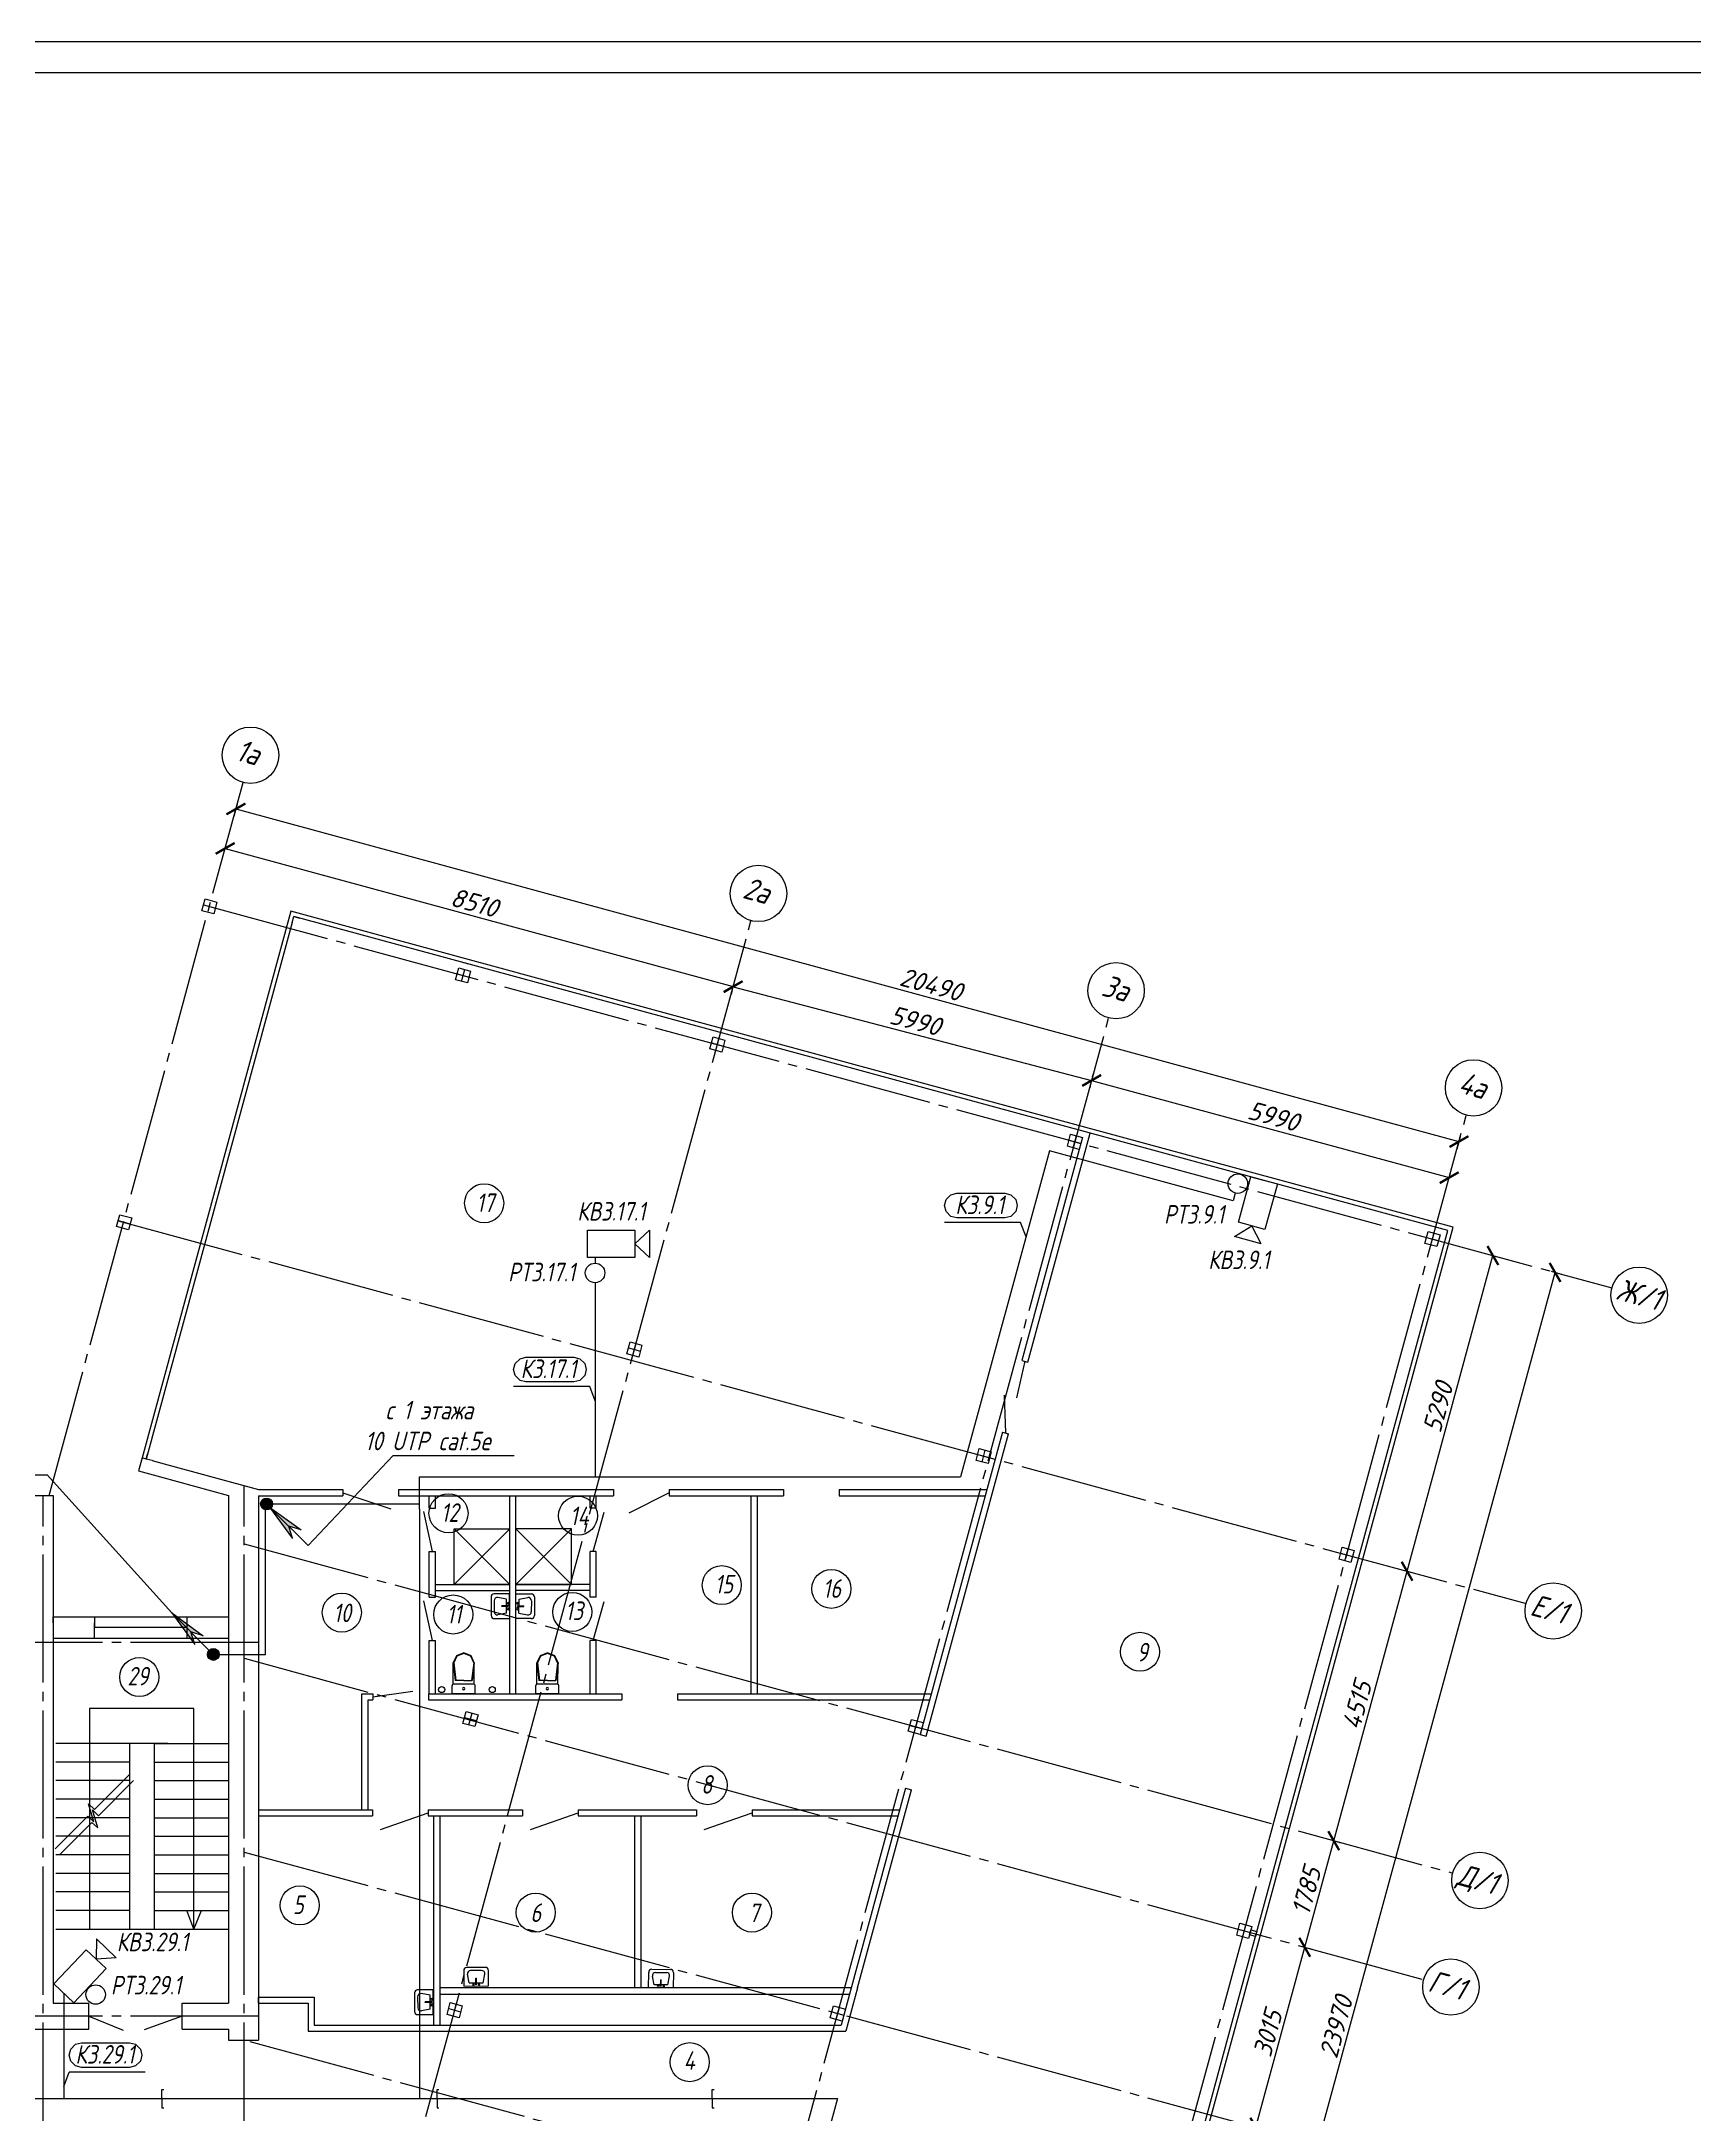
# Model space of a CAD drawing. Extents: x 7 to 847, y 44 to 638.
# Drawn here: x 407.8 to 675, y 302.7 to 637.9 of the extents above; entities that cross this region are included whole.
import ezdxf

# ---------------------------------------------------------------- set-up
doc = ezdxf.new("R2010")
doc.units = 0
for name, pattern in [('K5LT32773', [0]), ('K5LT32775', [0]), ('K5LT32783', [0]), ('K5LT32790', [0]), ('K5LT32795', [0]), ('K5LT32796', [0]), ('K5LT32798', [0]), ('K5LT32799', [0]), ('K5LT32800', [0]), ('K5LT32808', [0]), ('K5LT32813', [0]), ('K5LT32814', [0]), ('K5LT_AXLED', [25.228283, 20.728283, -1.5, 1.5, -1.5])]:
    doc.linetypes.add(name, pattern=pattern)
doc.layers.get('0').update_dxf_attribs({"linetype": 'CONTINUOUS'})
doc.layers.get('DEFPOINTS').update_dxf_attribs({"linetype": 'CONTINUOUS'})
for name, color, linetype in [('!FRAME_FOR_DRAWING', 7, 'CONTINUOUS'), ('_FIRE_ALARM_LINE', 1, 'CONTINUOUS'), ('_SYSTEMS_FIRE_OTHER', 7, 'CONTINUOUS'), ('FIRE_ALARM', 1, 'CONTINUOUS'), ('PLINE_09', 7, 'CONTINUOUS'), ('SOZP', 1, 'CONTINUOUS'), ('ПЛАН', 7, 'CONTINUOUS'), ('СОТ', 5, 'CONTINUOUS')]:
    doc.layers.add(name, color=color, linetype=linetype)
doc.styles.add('HIK', font='isocpeui.ttf', dxfattribs={"width": 0.8})
doc.styles.add('MYTEXT', font='isocpeur.ttf', dxfattribs={"width": 0.8, "oblique": 15})
doc.dimstyles.new('ISO-25', dxfattribs={"dimtxt": 2.5, "dimasz": 2.5, "dimexe": 1.25, "dimexo": 0.625, "dimtad": 1, "dimtxsty": 'STANDARD', "dimblk": 'ARCHTICK', "dimcen": 2.5, "dimazin": 3, "dimtfac": 1, "dimtmove": 0, "dimatfit": 3})

# ---------------------------------------------------------------- blocks, each defined once
blk = doc.blocks.new('A$C32553833')
at = {"layer": 'СОТ'}
for p, q in [((10.02, 4.43), (7.62, 2.21)), ((10.02, 4.43), (10.02, 0)), ((10.02, 0), (7.62, 2.21))]:
    blk.add_line(p, q, dxfattribs=at)
blk.add_lwpolyline([(0, 4.43), (7.62, 4.43), (7.62, 0), (0, 0)], close=True, dxfattribs=at)
blk = doc.blocks.new('_ARCHTICK')
at = {"color": 0, "linetype": 'BYBLOCK', "const_width": 0.15}
blk.add_lwpolyline([(-0.5, -0.5), (0.5, 0.5)], dxfattribs=at)
blk = doc.blocks.new('*D374')
at = {"layer": 'DEFPOINTS', "color": 0}
for p in [(612.03, 329.76), (612.03, 329.76), (604.12, 300.66)]:
    blk.add_point(p, dxfattribs=at)
at = {"layer": 'ПЛАН', "color": 0}
for p, q in [((604.12, 300.66), (612.03, 329.76)), ((612.64, 329.59), (613.24, 329.43)), ((604.72, 300.5), (605.33, 300.34))]:
    blk.add_line(p, q, dxfattribs=at)
at = {"layer": 'ПЛАН', "color": 0, "xscale": 2.5, "yscale": 2.5, "zscale": 2.5}
for p, rotation in [((612.03, 329.76), 74.78394000000415), ((604.12, 300.66), 254.7839400000042)]:
    blk.add_blockref('_ARCHTICK', p, dxfattribs=dict(at, rotation=rotation))
at = {"layer": 'ПЛАН', "color": 0, "insert": (606.05, 315.84), "char_height": 2.5, "attachment_point": 5, "rotation": 74.7839}
blk.add_mtext('{\\fISOCPEUR|b0|i1|c204|p34;\\H1.2x;\\W0.96;3015}', dxfattribs=at)
blk = doc.blocks.new('*D375')
at = {"layer": 'DEFPOINTS', "color": 0}
for p in [(616.72, 346.98), (616.72, 346.98), (612.03, 329.76)]:
    blk.add_point(p, dxfattribs=at)
at = {"layer": 'ПЛАН', "color": 0}
for p, q in [((612.03, 329.76), (616.72, 346.98)), ((617.32, 346.82), (617.93, 346.65)), ((612.64, 329.59), (613.24, 329.43))]:
    blk.add_line(p, q, dxfattribs=at)
at = {"layer": 'ПЛАН', "color": 0, "xscale": 2.5, "yscale": 2.5, "zscale": 2.5}
for p, rotation in [((616.72, 346.98), 74.78394000002545), ((612.03, 329.76), 254.7839400000255)]:
    blk.add_blockref('_ARCHTICK', p, dxfattribs=dict(at, rotation=rotation))
at = {"layer": 'ПЛАН', "color": 0, "insert": (612.29, 338.86), "char_height": 2.5, "attachment_point": 5, "rotation": 74.7839}
blk.add_mtext('{\\fISOCPEUR|b0|i1|c204|p34;\\H1.2x;\\W0.96;1785}', dxfattribs=at)
blk = doc.blocks.new('*D376')
at = {"layer": 'DEFPOINTS', "color": 0}
for p in [(628.57, 390.55), (628.57, 390.55), (616.72, 346.98)]:
    blk.add_point(p, dxfattribs=at)
at = {"layer": 'ПЛАН', "color": 0}
for p, q in [((616.72, 346.98), (628.57, 390.55)), ((629.17, 390.39), (629.78, 390.22)), ((617.32, 346.82), (617.93, 346.65))]:
    blk.add_line(p, q, dxfattribs=at)
at = {"layer": 'ПЛАН', "color": 0, "xscale": 2.5, "yscale": 2.5, "zscale": 2.5}
for p, rotation in [((628.57, 390.55), 74.7839400000024), ((616.72, 346.98), 254.7839400000024)]:
    blk.add_blockref('_ARCHTICK', p, dxfattribs=dict(at, rotation=rotation))
at = {"layer": 'ПЛАН', "color": 0, "insert": (620.48, 368.91), "char_height": 2.5, "attachment_point": 5, "rotation": 74.7839}
blk.add_mtext('{\\fISOCPEUR|b0|i1|c204|p34;\\H1.2x;\\W0.96;4515}', dxfattribs=at)
blk = doc.blocks.new('*D377')
at = {"layer": 'DEFPOINTS', "color": 0}
for p in [(642.45, 441.59), (642.45, 441.59), (628.57, 390.55)]:
    blk.add_point(p, dxfattribs=at)
at = {"layer": 'ПЛАН', "color": 0}
for p, q in [((628.57, 390.55), (642.45, 441.59)), ((643.06, 441.43), (643.66, 441.27)), ((629.17, 390.39), (629.78, 390.22))]:
    blk.add_line(p, q, dxfattribs=at)
at = {"layer": 'ПЛАН', "color": 0, "xscale": 2.5, "yscale": 2.5, "zscale": 2.5}
for p, rotation in [((642.45, 441.59), 74.78394000000644), ((628.57, 390.55), 254.7839400000065)]:
    blk.add_blockref('_ARCHTICK', p, dxfattribs=dict(at, rotation=rotation))
at = {"layer": 'ПЛАН', "color": 0, "insert": (633.58, 417.06), "char_height": 2.5, "attachment_point": 5, "rotation": 74.7839}
blk.add_mtext('{\\fISOCPEUR|b0|i1|c204|p34;\\H1.2x;\\W0.96;5290}', dxfattribs=at)
blk = doc.blocks.new('*D378')
at = {"layer": 'DEFPOINTS', "color": 0}
for p in [(651.26, 439.2), (652.5, 438.86), (588.34, 207.9)]:
    blk.add_point(p, dxfattribs=at)
at = {"layer": 'ПЛАН', "color": 0}
for p, q in [((589.59, 207.57), (652.5, 438.86)), ((651.86, 439.04), (653.71, 438.53)), ((588.95, 207.74), (590.79, 207.24))]:
    blk.add_line(p, q, dxfattribs=at)
at = {"layer": 'ПЛАН', "color": 0, "xscale": 2.5, "yscale": 2.5, "zscale": 2.5}
for p, rotation in [((652.5, 438.86), 74.78394000000642), ((589.59, 207.57), 254.7839400000065)]:
    blk.add_blockref('_ARCHTICK', p, dxfattribs=dict(at, rotation=rotation))
at = {"layer": 'ПЛАН', "color": 0, "insert": (617.1, 316.88), "char_height": 2.5, "attachment_point": 5, "rotation": 74.7839}
blk.add_mtext('{\\fISOCPEUR|b0|i1|c204|p34;\\H1.2x;\\W0.96;23970}', dxfattribs=at)
blk = doc.blocks.new('*D379')
at = {"layer": 'DEFPOINTS', "color": 0}
for p in [(437.51, 507.39), (519.63, 485.05), (519.64, 485.07)]:
    blk.add_point(p, dxfattribs=at)
at = {"layer": 'ПЛАН', "color": 0}
for p, q in [((437.52, 507.41), (519.64, 485.07)), ((437.68, 507.99), (437.85, 508.61)), ((519.8, 485.66), (519.96, 486.28))]:
    blk.add_line(p, q, dxfattribs=at)
at = {"layer": 'ПЛАН', "color": 0, "xscale": 2.5, "yscale": 2.5, "zscale": 2.5}
for p, rotation in [((437.52, 507.41), 164.7839400000084), ((519.64, 485.07), 344.7839400000084)]:
    blk.add_blockref('_ARCHTICK', p, dxfattribs=dict(at, rotation=rotation))
at = {"layer": 'ПЛАН', "color": 0, "insert": (477.83, 498.64), "char_height": 2.5, "attachment_point": 5, "rotation": 344.7839}
blk.add_mtext('{\\fISOCPEUR|b0|i1|c204|p34;\\H1.2x;\\W0.96;8510}', dxfattribs=at)
blk = doc.blocks.new('*D380')
at = {"layer": 'DEFPOINTS', "color": 0}
for p in [(519.63, 485.05), (577.59, 469.9), (577.59, 469.9)]:
    blk.add_point(p, dxfattribs=at)
at = {"layer": 'ПЛАН', "color": 0}
for p, q in [((519.47, 484.45), (519.31, 483.84)), ((519.63, 485.05), (577.59, 469.9)), ((577.43, 469.3), (577.27, 468.7))]:
    blk.add_line(p, q, dxfattribs=at)
at = {"layer": 'ПЛАН', "color": 0, "xscale": 2.5, "yscale": 2.5, "zscale": 2.5}
for p, rotation in [((519.63, 485.05), 165.3522686192102), ((577.59, 469.9), 345.3522686192102)]:
    blk.add_blockref('_ARCHTICK', p, dxfattribs=dict(at, rotation=rotation))
at = {"layer": 'ПЛАН', "color": 0, "insert": (549.1, 479.55), "char_height": 2.5, "attachment_point": 5, "rotation": 345.3523}
blk.add_mtext('{\\fISOCPEUR|b0|i1|c204|p34;\\H1.2x;\\W0.96;5990}', dxfattribs=at)
blk = doc.blocks.new('*D381')
at = {"layer": 'DEFPOINTS', "color": 0}
for p in [(577.59, 469.9), (635.33, 453.99), (635.39, 454.18)]:
    blk.add_point(p, dxfattribs=at)
at = {"layer": 'ПЛАН', "color": 0}
for p, q in [((577.59, 469.9), (635.39, 454.18)), ((577.75, 470.51), (577.92, 471.11)), ((635.5, 454.59), (635.72, 455.39))]:
    blk.add_line(p, q, dxfattribs=at)
at = {"layer": 'ПЛАН', "color": 0, "xscale": 2.5, "yscale": 2.5, "zscale": 2.5}
for p, rotation in [((577.59, 469.9), 164.7839399999152), ((635.39, 454.18), 344.7839399999153)]:
    blk.add_blockref('_ARCHTICK', p, dxfattribs=dict(at, rotation=rotation))
at = {"layer": 'ПЛАН', "color": 0, "insert": (607, 464.11), "char_height": 2.5, "attachment_point": 5, "rotation": 344.7839}
blk.add_mtext('{\\fISOCPEUR|b0|i1|c204|p34;\\H1.2x;\\W0.96;5990}', dxfattribs=at)
blk = doc.blocks.new('*D382')
at = {"layer": 'DEFPOINTS', "color": 0}
for p in [(439.63, 515.16), (636.97, 460.01), (637.35, 461.38)]:
    blk.add_point(p, dxfattribs=at)
at = {"layer": 'ПЛАН', "color": 0}
for p, q in [((439.46, 514.56), (438.93, 512.58)), ((439.26, 513.79), (636.97, 460.01)), ((637.18, 460.78), (636.64, 458.81))]:
    blk.add_line(p, q, dxfattribs=at)
at = {"layer": 'ПЛАН', "color": 0, "xscale": 2.5, "yscale": 2.5, "zscale": 2.5}
for p, rotation in [((439.26, 513.79), 164.7839400000057), ((636.97, 460.01), 344.7839400000058)]:
    blk.add_blockref('_ARCHTICK', p, dxfattribs=dict(at, rotation=rotation))
at = {"layer": 'ПЛАН', "color": 0, "insert": (551.65, 485.42), "char_height": 2.5, "attachment_point": 5, "rotation": 344.7839, "style": 'HIK'}
blk.add_mtext('{\\H1.2x;\\W0.96;20490}', dxfattribs=at)
blk = doc.blocks.new('*U386')
at = {"layer": '_SYSTEMS_FIRE_OTHER'}
h = blk.add_hatch(color=7, dxfattribs=at)
h.dxf.hatch_style = 1
edge = h.paths.add_edge_path()
edge.add_arc((0, 0), 96, 270, 630)
h = blk.add_hatch(color=7, dxfattribs=at)
h.dxf.hatch_style = 1
h.paths.add_polyline_path([(50, -50), (421, -558), (359, -358)])
h.paths.add_polyline_path([(50, -50), (359, -358), (559, -420)])
at = {"layer": '_SYSTEMS_FIRE_OTHER', "color": 7}
for p, q in [((50, -50), (673, -671)), ((50, -50), (421, -558)), ((50, -50), (559, -420)), ((421, -558), (359, -358)), ((559, -420), (359, -358))]:
    blk.add_line(p, q, dxfattribs=at)
blk.add_circle((0, 0), 96, dxfattribs=at)
blk = doc.blocks.new('*U385')
at = {"layer": '_SYSTEMS_FIRE_OTHER'}
h = blk.add_hatch(color=7, dxfattribs=at)
h.dxf.hatch_style = 1
h.paths.add_polyline_path([(-673, 671), (-301, 162), (-364, 363)])
h.paths.add_polyline_path([(-673, 671), (-364, 363), (-163, 301)])
h = blk.add_hatch(color=7, dxfattribs=at)
h.dxf.hatch_style = 1
edge = h.paths.add_edge_path()
edge.add_arc((0, 0), 96, 90, 450)
at = {"layer": '_SYSTEMS_FIRE_OTHER', "color": 7}
for p, q in [((-673, 671), (-301, 162)), ((-673, 671), (-163, 301)), ((-50, 50), (-673, 671)), ((-301, 162), (-364, 363)), ((-163, 301), (-364, 363))]:
    blk.add_line(p, q, dxfattribs=at)
blk.add_circle((0, 0), 96, dxfattribs=at)
blk = doc.blocks.new('A$C37E27DF6')
at = {"color": 5}
for p, q in [((0, 2.12), (0.22, 2.12)), ((0, 0), (0.22, 0))]:
    blk.add_line(p, q, dxfattribs=at)
for points in [[(0, 1.06), (0, 2.12)], [(0, 1.06), (0, 0)]]:
    blk.add_lwpolyline(points, dxfattribs=at)

msp = doc.modelspace()

# ---------------------------------------------------------------- linework, layer by layer
at = {"layer": '!FRAME_FOR_DRAWING', "color": 7}
msp.add_lwpolyline([(7.147, 43.874), (7.147, 637.874), (847.147, 637.874), (847.147, 43.874), (7.147, 43.874)], dxfattribs=at)
msp.add_lwpolyline([(27.147, 48.874), (27.147, 632.874), (842.147, 632.874), (842.147, 48.874)], close=True, dxfattribs=at)
at = {"color": 0}
for p, q in [((553.811, 449.663), (554.056, 450.622)), ((554.056, 448.704), (553.811, 449.663)), ((554.056, 450.622), (554.852, 451.418)), ((554.852, 451.418), (555.811, 451.663)), ((555.811, 451.663), (563.56, 451.663)), ((555.811, 451.663), (555.811, 451.663)), ((563.56, 451.663), (564.519, 451.418)), ((564.519, 451.418), (565.316, 450.622)), ((565.316, 450.622), (565.56, 449.663)), ((565.56, 449.663), (565.316, 448.704)), ((554.852, 447.908), (554.056, 448.704)), ((555.811, 447.663), (554.852, 447.908)), ((563.56, 447.663), (555.811, 447.663)), ((564.519, 447.908), (563.56, 447.663)), ((565.316, 448.704), (564.519, 447.908)), ((484.149, 423.159), (484.394, 424.117)), ((484.394, 422.2), (484.149, 423.159)), ((484.394, 424.117), (485.19, 424.914)), ((485.19, 424.914), (486.149, 425.159)), ((486.149, 425.159), (493.898, 425.159)), ((486.149, 425.159), (486.149, 425.159)), ((493.898, 425.159), (494.857, 424.914)), ((494.857, 424.914), (495.653, 424.117)), ((495.653, 424.117), (495.898, 423.159)), ((495.898, 423.159), (495.653, 422.2)), ((485.19, 421.403), (484.394, 422.2)), ((486.149, 421.159), (485.19, 421.403)), ((493.898, 421.159), (486.149, 421.159)), ((494.857, 421.403), (493.898, 421.159)), ((495.653, 422.2), (494.857, 421.403)), ((412.314, 312.318), (412.559, 313.277)), ((412.559, 311.359), (412.314, 312.318)), ((412.559, 313.277), (413.356, 314.073)), ((413.356, 314.073), (414.314, 314.318)), ((414.314, 314.318), (422.064, 314.318)), ((414.314, 314.318), (414.314, 314.318)), ((422.064, 314.318), (423.023, 314.073)), ((423.023, 314.073), (423.819, 313.277)), ((423.819, 313.277), (424.064, 312.318)), ((424.064, 312.318), (423.819, 311.359)), ((413.356, 310.563), (412.559, 311.359)), ((414.314, 310.318), (413.356, 310.563)), ((422.064, 310.318), (414.314, 310.318)), ((423.023, 310.563), (422.064, 310.318)), ((423.819, 311.359), (423.023, 310.563))]:
    msp.add_line(p, q, dxfattribs=at)
at = {"color": 5}
msp.add_line((600.807, 451.699), (600.466, 450.448), dxfattribs=at)
at = {"color": 0, "linetype": 'K5LT32808'}
for p, q in [((474.898, 376.893), (474.393, 375.759)), ((474.96, 376.829), (474.48, 375.754)), ((476.106, 377.357), (474.898, 376.893)), ((476.105, 377.268), (474.96, 376.829)), ((477.246, 376.815), (476.105, 377.268)), ((477.307, 376.879), (476.106, 377.357)), ((477.712, 375.735), (477.246, 376.815)), ((477.799, 375.739), (477.307, 376.879)), ((488.43, 376.893), (487.924, 375.759)), ((488.491, 376.829), (488.011, 375.754)), ((489.637, 377.357), (488.43, 376.893)), ((489.636, 377.268), (488.491, 376.829)), ((490.777, 376.815), (489.636, 377.268)), ((490.839, 376.879), (489.637, 377.357)), ((491.244, 375.735), (490.777, 376.815)), ((491.331, 375.739), (490.839, 376.879)), ((474.273, 372.212), (474.224, 372.073)), ((474.418, 372.29), (474.273, 372.212)), ((477.734, 372.27), (474.418, 372.29)), ((477.862, 372.206), (477.734, 372.27)), ((477.924, 372.051), (477.862, 372.206)), ((487.804, 372.212), (487.755, 372.073)), ((487.949, 372.29), (487.804, 372.212)), ((491.265, 372.27), (487.949, 372.29)), ((491.393, 372.206), (491.265, 372.27)), ((491.455, 372.051), (491.393, 372.206)), ((475.944, 371.711), (475.891, 371.582)), ((475.891, 371.582), (475.943, 371.451)), ((475.943, 371.451), (476.07, 371.397)), ((476.072, 371.764), (475.944, 371.711)), ((476.07, 371.397), (476.197, 371.45)), ((476.199, 371.71), (476.072, 371.764)), ((476.197, 371.45), (476.25, 371.579)), ((476.25, 371.579), (476.199, 371.71)), ((489.476, 371.711), (489.422, 371.582)), ((489.422, 371.582), (489.474, 371.451)), ((489.474, 371.451), (489.601, 371.397)), ((489.603, 371.764), (489.476, 371.711)), ((489.601, 371.397), (489.728, 371.45)), ((489.73, 371.71), (489.603, 371.764)), ((489.728, 371.45), (489.782, 371.579)), ((489.782, 371.579), (489.73, 371.71))]:
    msp.add_line(p, q, dxfattribs=at)
at = {"color": 5}
for points in [[(570.774, 458.534), (556.409, 405.785)], [(600.466, 450.448), (570.774, 458.534)], [(497.319, 441.259), (497.319, 440.349)], [(497.319, 437.198), (497.319, 405.785)], [(468.925, 405.785), (556.409, 405.785)], [(468.925, 400.556), (468.925, 405.785)], [(435.613, 377.097), (444.036, 377.097), (444.036, 400.556)], [(444.21, 401.419), (468.925, 401.419)], [(468.925, 400.556), (468.925, 305.289)], [(411.434, 322.3), (411.434, 305.289)], [(110.904, 305.289), (536.482, 305.289)], [(536.482, 305.289), (515.864, 229.502)]]:
    msp.add_lwpolyline(points, dxfattribs=at)
for centre in [(601.221, 453.22), (497.319, 438.774), (416.589, 322.105)]:
    msp.add_circle(centre, 1.576, dxfattribs=at)
at = {"layer": '_FIRE_ALARM_LINE', "color": 7, "linetype": 'CONTINUOUS'}
for p, q in [((464.666, 409.257), (450.935, 394.709)), ((464.666, 409.257), (484.226, 409.257)), ((389.197, 406.137), (408.757, 406.137)), ((408.757, 406.137), (428.888, 383.807))]:
    msp.add_line(p, q, dxfattribs=at)
at = {"layer": 'PLINE_09', "color": 0}
for points in [[(566.981, 444.607), (566.107, 446.913)], [(497.319, 418.102), (496.445, 420.409)], [(411.434, 307.262), (412.308, 309.568)]]:
    msp.add_lwpolyline(points, dxfattribs=at)
at = {"layer": 'SOZP', "color": 0}
for p, q in [((566.107, 446.913), (553.804, 446.913)), ((496.445, 420.409), (484.142, 420.409)), ((424.611, 309.568), (412.308, 309.568))]:
    msp.add_line(p, q, dxfattribs=at)
at = {"layer": 'ПЛАН', "color": 0, "linetype": 'K5LT_AXLED'}
for p, q in [((409.066, 402.797), (440.418, 518.065)), ((434.004, 498.292), (661.688, 436.363)), ((450.081, 229.351), (522.535, 495.73)), ((507.882, 213.63), (580.335, 480.009)), ((565.682, 197.909), (638.135, 464.287)), ((420.216, 447.22), (647.804, 385.318)), ((408.083, 195.947), (408.083, 402.797)), ((440.583, 195.947), (440.583, 404.386)), ((440.583, 394.966), (635.954, 341.75)), ((442.931, 379.047), (72.358, 379.047)), ((440.583, 376.468), (631.269, 324.526)), ((440.583, 345.154), (623.356, 295.433)), ((442.931, 318.597), (72.489, 318.597)), ((441.487, 314.492), (615.653, 267.112))]:
    msp.add_line(p, q, dxfattribs=at)
at = {"layer": 'ПЛАН', "color": 0, "linetype": 'K5LT32799'}
for p, q in [((448.127, 497.256), (424.087, 408.873)), ((547.082, 470.341), (448.127, 497.256)), ((546.898, 469.665), (448.619, 496.397)), ((448.356, 495.432), (424.763, 408.689)), ((635.142, 445.663), (546.901, 469.677)), ((636.002, 446.155), (547.082, 470.341)), ((601.003, 317.48), (636.002, 446.155)), ((600.327, 317.664), (635.142, 445.663))]:
    msp.add_line(p, q, dxfattribs=at)
at = {"layer": 'ПЛАН', "color": 0, "linetype": 'K5LT32775'}
for p, q in [((433.743, 497.334), (434.268, 499.264)), ((435.673, 496.809), (433.743, 497.334)), ((434.268, 499.264), (436.198, 498.739)), ((436.198, 498.739), (435.673, 496.809)), ((474.753, 486.179), (475.278, 488.109)), ((476.683, 485.655), (474.753, 486.179)), ((475.278, 488.109), (477.208, 487.584)), ((477.208, 487.584), (476.683, 485.655)), ((515.86, 474.999), (516.385, 476.929)), ((516.385, 476.929), (518.315, 476.404)), ((518.315, 476.404), (517.79, 474.474)), ((517.79, 474.474), (515.86, 474.999)), ((573.66, 459.277), (574.185, 461.207)), ((575.59, 458.752), (573.66, 459.277)), ((574.185, 461.207), (576.115, 460.682)), ((576.115, 460.682), (575.59, 458.752)), ((419.956, 446.262), (420.481, 448.192)), ((421.886, 445.737), (419.956, 446.262)), ((420.481, 448.192), (422.411, 447.667)), ((422.411, 447.667), (421.886, 445.737)), ((631.46, 443.556), (631.985, 445.486)), ((633.39, 443.031), (631.46, 443.556)), ((631.985, 445.486), (633.915, 444.961)), ((633.915, 444.961), (633.39, 443.031)), ((502.448, 425.69), (502.973, 427.62)), ((504.378, 425.165), (502.448, 425.69)), ((502.973, 427.62), (504.903, 427.095)), ((504.903, 427.095), (504.378, 425.165)), ((558.907, 408.468), (559.432, 410.398)), ((559.432, 410.398), (561.362, 409.873)), ((561.362, 409.873), (560.837, 407.943)), ((560.837, 407.943), (558.907, 408.468)), ((617.576, 392.511), (618.101, 394.44)), ((619.506, 391.986), (617.576, 392.511)), ((618.101, 394.44), (620.031, 393.915)), ((620.031, 393.915), (619.506, 391.986)), ((475.94, 365.953), (476.465, 367.883)), ((477.87, 365.428), (475.94, 365.953)), ((476.465, 367.883), (478.395, 367.358)), ((478.395, 367.358), (477.87, 365.428)), ((547.926, 364.665), (548.451, 366.595)), ((548.451, 366.595), (550.381, 366.07)), ((550.381, 366.07), (549.856, 364.14)), ((549.856, 364.14), (547.926, 364.665)), ((601.041, 331.719), (601.566, 333.649)), ((601.566, 333.649), (603.496, 333.124)), ((603.496, 333.124), (602.971, 331.194)), ((602.971, 331.194), (601.041, 331.719)), ((473.394, 318.871), (473.919, 320.801)), ((475.324, 318.346), (473.394, 318.871)), ((473.919, 320.801), (475.849, 320.276)), ((475.849, 320.276), (475.324, 318.346)), ((535.328, 318.347), (535.853, 320.277)), ((535.853, 320.277), (537.783, 319.752)), ((537.783, 319.752), (537.258, 317.823)), ((537.258, 317.823), (535.328, 318.347))]:
    msp.add_line(p, q, dxfattribs=at)
at = {"layer": 'ПЛАН', "color": 0, "linetype": 'K5LT32798'}
for p, q in [((434.006, 498.299), (435.936, 497.774)), ((475.016, 487.144), (476.946, 486.619)), ((475.718, 485.917), (476.243, 487.847)), ((516.122, 475.964), (518.052, 475.439)), ((516.825, 474.736), (517.35, 476.666)), ((573.923, 460.242), (575.852, 459.717)), ((574.625, 459.015), (575.15, 460.945)), ((420.218, 447.227), (422.148, 446.702)), ((631.723, 444.521), (633.652, 443.996)), ((632.425, 443.294), (632.95, 445.223)), ((502.711, 426.655), (504.641, 426.13)), ((503.413, 425.428), (503.938, 427.358)), ((559.17, 409.433), (561.1, 408.908)), ((559.872, 408.206), (560.397, 410.136)), ((617.838, 393.475), (619.768, 392.951)), ((618.541, 392.248), (619.066, 394.178)), ((476.203, 366.918), (478.133, 366.393)), ((476.905, 365.691), (477.43, 367.621)), ((548.188, 365.63), (550.118, 365.105)), ((548.891, 364.402), (549.416, 366.332)), ((601.304, 332.684), (603.233, 332.159)), ((602.006, 331.457), (602.531, 333.387)), ((473.656, 319.836), (475.586, 319.311)), ((474.359, 318.608), (474.884, 320.538)), ((535.59, 319.312), (537.52, 318.787)), ((536.293, 318.085), (536.818, 320.015))]:
    msp.add_line(p, q, dxfattribs=at)
at = {"layer": 'ПЛАН', "color": 0, "linetype": 'K5LT32773'}
for p, q in [((448.359, 495.443), (448.619, 496.397)), ((448.619, 496.397), (449.584, 496.134)), ((475.857, 487.952), (476.629, 487.742)), ((476.892, 488.707), (476.12, 488.917)), ((574.764, 461.05), (575.536, 460.84)), ((575.798, 461.805), (575.026, 462.015)), ((424.763, 408.689), (424.868, 409.075)), ((424.868, 409.075), (424.973, 409.461)), ((425.728, 408.427), (424.763, 408.689)), ((603.128, 331.773), (603.233, 332.159)), ((603.233, 332.159), (603.338, 332.545)), ((603.338, 332.545), (604.303, 332.283)), ((604.303, 332.283), (604.093, 331.511)), ((604.093, 331.511), (603.128, 331.773))]:
    msp.add_line(p, q, dxfattribs=at)
at = {"layer": 'ПЛАН', "color": 0, "linetype": 'K5LT32783'}
for p, q in [((567.272, 424.359), (577.349, 461.391)), ((575.59, 458.752), (566.307, 424.622)), ((566.307, 424.622), (567.272, 424.359)), ((563.157, 413.043), (559.172, 398.391)), ((560.137, 398.129), (564.122, 412.78)), ((563.157, 413.043), (564.122, 412.78)), ((424.087, 408.873), (423.512, 406.759)), ((423.512, 406.759), (427.088, 405.787)), ((424.763, 408.689), (424.087, 408.873)), ((425.728, 408.427), (427.663, 407.9)), ((427.088, 405.787), (438.081, 402.797)), ((427.663, 407.9), (442.931, 403.748)), ((405.831, 402.797), (409.731, 402.797)), ((409.731, 402.797), (409.731, 376.697)), ((438.081, 402.797), (438.081, 376.697)), ((442.931, 403.748), (456.561, 403.748)), ((442.931, 402.748), (442.931, 314.758)), ((442.931, 402.748), (456.561, 402.748)), ((442.931, 402.748), (448.931, 402.748)), ((456.561, 403.748), (456.561, 402.748)), ((465.561, 403.748), (465.561, 402.748)), ((465.561, 403.748), (500.301, 403.748)), ((465.561, 402.748), (500.301, 402.748)), ((470.517, 400.749), (470.517, 402.748)), ((471.517, 400.749), (471.517, 402.748)), ((483.517, 370.746), (483.517, 402.748)), ((484.517, 370.746), (484.517, 402.748)), ((496.517, 400.749), (496.517, 402.748)), ((497.517, 400.749), (497.517, 402.748)), ((500.301, 403.748), (500.301, 402.748)), ((509.301, 403.748), (527.793, 403.748)), ((509.301, 403.748), (509.301, 402.748)), ((509.301, 402.748), (527.793, 402.748)), ((522.517, 402.748), (522.517, 370.746)), ((523.517, 402.748), (523.517, 370.746)), ((527.793, 403.748), (527.793, 402.748)), ((536.793, 403.748), (560.629, 403.748)), ((536.793, 403.748), (536.793, 402.748)), ((536.793, 402.748), (560.357, 402.748)), ((470.517, 400.749), (471.517, 400.749)), ((497.517, 400.749), (496.517, 400.749)), ((474.517, 388.414), (474.517, 397.414)), ((474.517, 397.414), (483.517, 397.414)), ((474.517, 397.414), (483.517, 388.414)), ((483.517, 397.414), (474.517, 388.414)), ((493.517, 397.414), (484.517, 397.414)), ((493.517, 397.414), (484.517, 388.414)), ((484.517, 397.414), (493.517, 388.414)), ((493.517, 388.414), (493.517, 397.414)), ((559.172, 398.391), (549.856, 364.14)), ((550.821, 363.877), (560.137, 398.129)), ((470.517, 386.345), (470.517, 393.749)), ((470.517, 393.749), (471.517, 393.749)), ((471.517, 386.345), (471.517, 393.749)), ((496.517, 386.345), (496.517, 393.749)), ((497.517, 393.749), (496.517, 393.749)), ((497.517, 386.345), (497.517, 393.749)), ((470.517, 386.345), (471.517, 386.345)), ((471.517, 388.414), (483.517, 388.414)), ((471.517, 387.414), (483.517, 387.414)), ((483.517, 388.414), (474.517, 388.414)), ((481.01, 385.788), (481.021, 384.001)), ((483.023, 383.795), (483.009, 386.019)), ((496.517, 388.414), (484.517, 388.414)), ((484.517, 388.414), (493.517, 388.414)), ((496.517, 387.414), (484.517, 387.414)), ((485.01, 383.795), (485.024, 386.019)), ((487.023, 385.788), (487.012, 384.001)), ((497.517, 386.345), (496.517, 386.345)), ((409.731, 382.197), (409.731, 383.197)), ((409.731, 383.197), (438.081, 383.197)), ((416.406, 383.197), (416.406, 381.497)), ((416.406, 379.697), (416.406, 382.197)), ((431.406, 379.697), (431.406, 383.197)), ((438.081, 379.697), (409.731, 379.697)), ((416.406, 381.497), (431.406, 381.497)), ((423.906, 379.697), (416.406, 379.697)), ((470.517, 370.746), (470.517, 379.345)), ((470.517, 379.345), (471.517, 379.345)), ((471.517, 370.746), (471.517, 379.345)), ((496.517, 370.746), (496.517, 379.345)), ((497.517, 379.345), (496.517, 379.345)), ((497.517, 370.746), (497.517, 379.345)), ((409.731, 376.697), (409.731, 320.697)), ((438.081, 376.697), (438.081, 320.697)), ((459.621, 351.981), (459.621, 370.746)), ((459.621, 370.746), (461.368, 370.746)), ((460.621, 351.981), (460.621, 369.746)), ((460.621, 369.746), (461.368, 369.746)), ((461.368, 370.746), (461.368, 369.746)), ((470.368, 370.746), (501.62, 370.746)), ((470.368, 370.746), (470.368, 369.746)), ((470.368, 369.746), (501.62, 369.746)), ((471.931, 370.746), (481.931, 370.746)), ((501.62, 370.746), (501.62, 369.746)), ((510.62, 370.746), (551.653, 370.746)), ((510.62, 370.746), (510.62, 369.746)), ((510.62, 369.746), (551.381, 369.746)), ((432.452, 368.337), (415.582, 368.337)), ((415.582, 368.337), (415.582, 332.697)), ((432.452, 332.697), (432.452, 368.337)), ((428.231, 362.697), (410.131, 362.697)), ((422.131, 332.697), (422.131, 362.697)), ((426.081, 332.697), (426.081, 362.697)), ((426.081, 362.697), (438.081, 362.697)), ((549.856, 364.14), (550.821, 363.877)), ((422.131, 359.697), (410.131, 359.697)), ((426.081, 359.697), (438.081, 359.697)), ((422.131, 356.697), (410.131, 356.697)), ((416.377, 352.003), (422.046, 357.672)), ((417.057, 351.027), (422.727, 356.697)), ((426.081, 356.697), (438.081, 356.697)), ((547.494, 355.455), (538.444, 322.186)), ((547.494, 355.455), (548.459, 355.193)), ((422.131, 353.697), (410.131, 353.697)), ((416.281, 350.027), (415.411, 352.969)), ((415.411, 352.969), (416.377, 352.003)), ((416.962, 349.051), (416.092, 351.993)), ((416.092, 351.993), (417.057, 351.027)), ((426.081, 353.697), (438.081, 353.697)), ((442.931, 351.981), (461.344, 351.981)), ((459.621, 351.981), (460.621, 351.981)), ((461.344, 351.981), (461.344, 350.981)), ((470.344, 351.981), (485.604, 351.981)), ((470.344, 351.981), (470.344, 350.981)), ((485.604, 351.981), (485.604, 350.981)), ((494.604, 351.981), (513.691, 351.981)), ((494.604, 351.981), (494.604, 350.981)), ((513.691, 351.981), (513.691, 350.981)), ((522.691, 351.981), (546.549, 351.981)), ((522.691, 351.981), (522.691, 350.981)), ((539.753, 323.186), (548.459, 355.193)), ((410.046, 345.672), (415.299, 350.926)), ((422.131, 350.697), (410.131, 350.697)), ((410.727, 344.697), (415.98, 349.95)), ((415.299, 350.926), (416.281, 350.027)), ((415.98, 349.95), (416.962, 349.051)), ((426.081, 350.697), (438.081, 350.697)), ((442.931, 350.981), (461.344, 350.981)), ((442.931, 350.981), (461.344, 350.981)), ((470.344, 350.981), (485.604, 350.981)), ((471.213, 350.981), (471.213, 317.185)), ((472.213, 350.981), (472.213, 317.185)), ((494.604, 350.981), (513.691, 350.981)), ((503.693, 350.981), (503.693, 323.186)), ((504.693, 350.981), (504.693, 323.186)), ((522.691, 350.981), (546.277, 350.981)), ((422.131, 347.697), (410.131, 347.697)), ((426.081, 347.697), (438.081, 347.697)), ((422.131, 344.697), (410.131, 344.697)), ((426.081, 344.697), (438.081, 344.697)), ((422.131, 341.697), (410.131, 341.697)), ((422.131, 338.697), (410.131, 338.697)), ((426.081, 341.697), (438.081, 341.697)), ((426.081, 338.697), (438.081, 338.697)), ((422.131, 335.697), (410.131, 335.697)), ((426.081, 335.697), (438.081, 335.697)), ((432.452, 332.697), (431.339, 335.697)), ((432.452, 332.697), (433.676, 335.697)), ((410.131, 332.697), (438.081, 332.697)), ((410.131, 332.697), (422.131, 332.697)), ((478.985, 325.993), (477.198, 325.981)), ((507.088, 325.691), (508.876, 325.68)), ((468.639, 321.76), (468.65, 319.973)), ((470.652, 319.767), (470.638, 321.991)), ((472.213, 322.186), (538.444, 322.186)), ((476.992, 323.98), (479.216, 323.994)), ((509.082, 323.679), (506.858, 323.693)), ((538.444, 322.186), (537.084, 317.185)), ((539.753, 323.186), (537.849, 316.185)), ((409.731, 320.697), (415.481, 320.697)), ((415.481, 316.497), (415.481, 320.697)), ((415.481, 318.597), (421.061, 316.351)), ((430.581, 318.597), (424.416, 316.42)), ((430.581, 320.697), (438.081, 320.697)), ((430.581, 316.497), (430.581, 320.697)), ((442.931, 320.697), (442.931, 321.697)), ((442.931, 321.697), (448.931, 321.697)), ((442.931, 320.697), (450.931, 320.697)), ((448.931, 321.697), (451.931, 321.697)), ((450.931, 320.697), (450.931, 316.185)), ((451.931, 321.697), (451.931, 317.185)), ((404.081, 316.497), (415.481, 316.497)), ((430.581, 316.497), (438.081, 316.497)), ((430.581, 316.497), (438.081, 316.497)), ((438.081, 316.497), (438.081, 314.758)), ((450.931, 316.185), (537.849, 316.185)), ((451.931, 317.185), (537.084, 317.185))]:
    msp.add_line(p, q, dxfattribs=at)
at = {"layer": 'ПЛАН', "color": 0, "linetype": 'K5LT32795'}
for p, q in [((566.789, 424.491), (565.454, 418.609)), ((563.435, 419.007), (563.64, 412.911)), ((456.561, 403.248), (464.316, 400.653)), ((509.301, 403.218), (502.797, 399.959)), ((471.017, 393.749), (469.661, 400.181)), ((497.017, 393.749), (498.802, 400.075)), ((471.017, 379.345), (469.661, 385.777)), ((497.017, 379.345), (498.802, 385.672)), ((461.368, 370.246), (467.874, 371.179)), ((462.614, 348.812), (470.344, 351.481)), ((486.874, 348.812), (494.604, 351.481)), ((514.962, 348.812), (522.691, 351.481))]:
    msp.add_line(p, q, dxfattribs=at)
at = {"layer": 'ПЛАН', "color": 0, "linetype": 'K5LT32814'}
for p, q in [((480.506, 386.392), (480.525, 383.392)), ((483.503, 386.91), (481.003, 386.895)), ((483.528, 382.91), (483.503, 386.91)), ((484.505, 382.91), (484.53, 386.91)), ((484.53, 386.91), (487.03, 386.895)), ((487.527, 386.392), (487.508, 383.392)), ((481.028, 382.895), (483.528, 382.91)), ((487.005, 382.895), (484.505, 382.91)), ((476.091, 325.974), (476.107, 323.474)), ((479.588, 326.496), (476.588, 326.477)), ((480.107, 323.5), (480.091, 325.999)), ((505.966, 323.198), (505.982, 325.698)), ((506.485, 326.195), (509.485, 326.176)), ((509.982, 325.673), (509.966, 323.173)), ((468.135, 322.363), (468.154, 319.363)), ((471.132, 322.882), (468.632, 322.866)), ((471.157, 318.882), (471.132, 322.882)), ((476.107, 323.474), (480.107, 323.5)), ((509.966, 323.173), (505.966, 323.198)), ((468.657, 318.866), (471.157, 318.882))]:
    msp.add_line(p, q, dxfattribs=at)
at = {"layer": 'ПЛАН', "color": 0, "linetype": 'K5LT32813'}
for p, q in [((483.009, 386.019), (481.602, 386.283)), ((485.024, 386.019), (486.431, 386.283)), ((483.023, 383.795), (481.62, 383.514)), ((483.316, 384.959), (482.234, 384.952)), ((482.235, 384.852), (482.234, 384.952)), ((483.317, 384.859), (482.235, 384.852)), ((484.716, 384.859), (485.798, 384.852)), ((484.717, 384.959), (485.799, 384.952)), ((485.01, 383.795), (486.413, 383.514)), ((485.798, 384.852), (485.799, 384.952)), ((476.992, 323.98), (476.71, 325.383)), ((479.216, 323.994), (479.479, 325.4)), ((470.638, 321.991), (469.231, 322.255)), ((478.056, 323.686), (478.049, 324.768)), ((478.049, 324.768), (478.149, 324.768)), ((478.156, 323.687), (478.149, 324.768)), ((506.858, 323.693), (506.594, 325.099)), ((507.918, 323.385), (507.924, 324.467)), ((508.024, 324.466), (507.924, 324.467)), ((508.018, 323.385), (508.024, 324.466)), ((509.082, 323.679), (509.363, 325.082)), ((470.652, 319.767), (469.249, 319.486)), ((470.945, 320.931), (469.863, 320.924)), ((469.864, 320.824), (469.863, 320.924)), ((470.946, 320.831), (469.864, 320.824))]:
    msp.add_line(p, q, dxfattribs=at)
at = {"layer": 'ПЛАН', "color": 0, "linetype": 'K5LT32808'}
for p, q in [((474.372, 372.28), (474.393, 375.759)), ((474.393, 375.755), (474.707, 372.891)), ((474.48, 375.754), (474.794, 372.89)), ((477.712, 375.735), (477.364, 372.875)), ((477.799, 375.734), (477.451, 372.874)), ((477.778, 372.262), (477.799, 375.739)), ((487.903, 372.28), (487.924, 375.759)), ((487.924, 375.755), (488.238, 372.891)), ((488.011, 375.754), (488.325, 372.89)), ((491.244, 375.735), (490.895, 372.875)), ((491.33, 375.734), (490.982, 372.874)), ((491.309, 372.262), (491.331, 375.739)), ((474.216, 370.768), (474.224, 372.073)), ((476.079, 372.882), (474.707, 372.891)), ((476.079, 372.882), (477.451, 372.874)), ((477.916, 370.746), (477.924, 372.051)), ((487.747, 370.768), (487.755, 372.073)), ((489.61, 372.882), (488.238, 372.891)), ((489.61, 372.882), (490.982, 372.874)), ((491.447, 370.746), (491.455, 372.051)), ((477.916, 370.746), (474.216, 370.768)), ((491.447, 370.746), (487.747, 370.768))]:
    msp.add_line(p, q, dxfattribs=at)
at = {"layer": 'ПЛАН', "color": 0, "linetype": 'K5LT32800'}
msp.add_line((538.716, 323.186), (472.213, 323.186), dxfattribs=at)
at = {"layer": 'ПЛАН', "color": 0, "linetype": 'BYBLOCK'}
for p, q in [((588.32, 273.518), (600.327, 317.664)), ((588.995, 273.334), (601.003, 317.48))]:
    msp.add_line(p, q, dxfattribs=at)
at = {"layer": 'ПЛАН', "color": 0, "linetype": 'K5LT32790'}
msp.add_line((438.081, 314.758), (442.931, 314.758), dxfattribs=at)
at = {"layer": 'ПЛАН', "color": 0, "linetype": 'K5LT32783'}
for centre, radius in [((441.616, 522.467), 4.562), ((523.732, 500.132), 4.562), ((581.532, 484.41), 4.562), ((639.333, 468.689), 4.562), ((666.09, 435.166), 4.562), ((652.206, 384.12), 4.562), ((472.511, 371.417), 0.5), ((472.511, 371.417), 0.5), ((480.695, 371.417), 0.5), ((480.695, 371.417), 0.5), ((640.356, 340.553), 4.562), ((635.671, 323.329), 4.562)]:
    msp.add_circle(centre, radius, dxfattribs=at)
at = {"layer": 'ПЛАН', "color": 0, "linetype": 'K5LT32796'}
for centre in [(479.391, 450.044), (473.624, 399.92), (494.56, 399.526), (517.806, 388.302), (535.515, 387.7), (456.38, 383.862), (474.39, 383.555), (493.631, 383.962), (585.406, 377.524), (423.644, 373.435), (515.52, 355.956), (449.583, 336.529), (487.721, 335.366), (522.676, 335.366), (512.615, 311.176)]:
    msp.add_circle(centre, 3.155, dxfattribs=at)
at = {"layer": 'ПЛАН', "color": 0, "linetype": 'K5LT32814'}
for centre, start, end in [((481.006, 386.395), 90.36001, 180.36001), ((487.027, 386.395), 359.63999, 89.63999), ((481.025, 383.395), 180.36001, 270.36001), ((487.008, 383.395), 269.63999, 359.63999), ((476.591, 325.978), 90.36001, 180.36001), ((479.591, 325.996), 0.36001, 90.36001), ((506.482, 325.695), 89.63999, 179.63999), ((509.482, 325.676), 359.63999, 89.63999), ((468.635, 322.366), 90.36001, 180.36001), ((468.654, 319.366), 180.36001, 270.36001)]:
    msp.add_arc(centre, 0.5, start, end, dxfattribs=at)
at = {"layer": 'ПЛАН', "color": 0, "linetype": 'K5LT32783'}
for centre, start, end in [((481.51, 385.792), 79.38271, 180.36001), ((486.523, 385.792), 359.63999, 100.61729), ((481.521, 384.004), 180.36001, 281.33731), ((486.512, 384.004), 258.66269, 359.63999), ((477.201, 325.481), 90.36001, 191.33731), ((478.988, 325.493), 349.38271, 90.36001), ((507.085, 325.191), 89.63999, 190.61729), ((508.873, 325.18), 348.66269, 89.63999), ((469.139, 321.763), 79.38271, 180.36001), ((469.15, 319.976), 180.36001, 281.33731)]:
    msp.add_arc(centre, 0.5, start, end, dxfattribs=at)
at = {"layer": 'ПЛАН', "color": 0, "linetype": 'K5LT32813'}
for centre, start, end in [((483.248, 385.359), 0, 180), ((484.785, 385.359), 0, 180), ((483.248, 385.359), 180, 0), ((483.254, 384.459), 0, 180), ((483.254, 384.459), 180, 0), ((484.779, 384.459), 0, 180), ((484.779, 384.459), 180, 0), ((484.785, 385.359), 180, 0), ((477.655, 323.749), 0, 180), ((477.655, 323.749), 180, 0), ((478.555, 323.754), 0, 180), ((478.555, 323.754), 180, 0), ((507.518, 323.453), 0, 180), ((507.518, 323.453), 180, 0), ((508.418, 323.447), 0, 180), ((508.418, 323.447), 180, 0), ((470.877, 321.33), 0, 180), ((470.877, 321.33), 180, 0), ((470.883, 320.43), 0, 180), ((470.883, 320.43), 180, 0)]:
    msp.add_arc(centre, 0.138, start, end, dxfattribs=at)

# ---------------------------------------------------------------- block references
at = {"color": 5, "xscale": 1.4, "yscale": 1.4, "zscale": 1.4}
for p in [(427.297, 303.804), (471.778, 303.804), (516.259, 303.804)]:
    msp.add_blockref('A$C37E27DF6', p, dxfattribs=at)
at = {"layer": 'FIRE_ALARM', "xscale": 0.01, "yscale": 0.01, "zscale": 0.01}
for name, p in [('*U386', (444.21, 401.419)), ('*U385', (435.613, 377.097))]:
    msp.add_blockref(name, p, dxfattribs=at)
at = {"layer": 'СОТ', "color": 0}
for p, rotation in [((603.34, 454.319), 254.7585141763545), ((496.115, 441.257), 0.0813943463171811), ((413.043, 320.781), 46.65174976928633)]:
    msp.add_blockref('A$C32553833', p, dxfattribs=dict(at, rotation=rotation))

# ---------------------------------------------------------------- texts
at = {"layer": '_FIRE_ALARM_LINE', "color": 7, "insert": (459.212, 411.602), "char_height": 3, "width": 30.70798, "attachment_point": 4, "style": 'MYTEXT'}
msp.add_mtext('{\\FISOCPEUR;\\W2.16657; }c 1 этажа\\P{\\FISOCPEUR;\\W0.46061; }10 UTP cat.5e\\P{\\FISOCPEUR;\\W6.39749; } ', dxfattribs=at)
at = {"layer": 'ПЛАН', "color": 0, "char_height": 1, "attachment_point": 1, "rotation": 344.78394, "style": 'HIK'}
for s, insert in [('{\\fISOCPEUR|b0|i0|c204|p34;\\H3.5x;\\Q15;\\W0.86;1а}', (439.976, 525.112)), ('{\\fISOCPEUR|b0|i0|c204|p34;\\H3.5x;\\Q15;\\W0.86;2а}', (521.908, 502.827)), ('{\\fISOCPEUR|b0|i0|c204|p34;\\H3.5x;\\Q15;\\W0.86;3а}', (579.918, 487.049)), ('{\\fISOCPEUR|b0|i0|c204|p34;\\H3.5x;\\Q15;\\W0.86;4а}', (637.587, 471.363)), ('{\\fISOCPEUR|b0|i0|c204|p34;\\H3.5x;\\Q15;\\W0.86;Ж/1}', (663.091, 437.933)), ('{\\fISOCPEUR|b0|i0|c204|p34;\\H3.5x;\\Q15;\\W0.86;E/1}', (649.207, 386.888)), ('{\\fISOCPEUR|b0|i0|c204|p34;\\H3.5x;\\Q15;\\W0.86;Д/1}', (637.356, 343.32)), ('{\\fISOCPEUR|b0|i0|c204|p34;\\H3.5x;\\Q15;\\W0.86;Г/1}', (632.672, 326.096))]:
    msp.add_mtext(s, dxfattribs=dict(at, insert=insert))
at = {"layer": 'ПЛАН', "color": 0, "char_height": 1, "attachment_point": 1, "rotation": 360, "style": 'HIK'}
for s, insert, width in [('{\\H3x;17}', (478.15, 451.623), 4.98955), ('{\\H3x;КВ3.17.1}', (494.442, 450.237), 10.33235), ('{\\H3x;К3.9.1}', (555.555, 451.287), 10.33235), ('{\\H3x;РТ3.9.1}', (589.291, 449.746), 10.33235), ('{\\H3x;РТ3.17.1}', (483.271, 440.417), 10.33235), ('{\\H3x;КВ3.9.1}', (596.437, 442.393), 10.33235), ('{\\H3x;К3.17.1}', (485.288, 424.783), 10.33235), ('{\\H3x;12}', (472.425, 401.528), 4.98955), ('{\\H3x;14}', (493.287, 400.994), 4.98955), ('{\\H3x;15}', (516.687, 389.949), 4.98955), ('{\\H3x;16}', (534.144, 389.249), 4.98955), ('{\\H3x;13}', (492.496, 385.653), 4.98955), ('{\\H3x;10}', (455.035, 385.314), 4.98955), ('{\\H3x;11}', (473.321, 385.104), 4.98955), ('{\\H3x;9}', (584.906, 378.964), 4.98955), ('{\\H3x;29}', (421.736, 375.077), 4.98955), ('{\\H3x;8}', (514.465, 357.583), 4.98955), ('{\\H3x;5}', (448.48, 338.131), 4.98955), ('{\\H3x;6}', (486.869, 336.838), 4.98955), ('{\\H3x;7}', (522.177, 336.807), 4.98955), ('{\\H3x;КВ3.29.1}', (420.003, 332.111), 10.33235), ('{\\H3x;РТ3.29.1}', (419.05, 325.127), 10.33235), ('{\\H3x;К3.29.1}', (413.318, 313.942), 10.33235), ('{\\H3x;4}', (511.638, 312.925), 4.98955)]:
    msp.add_mtext(s, dxfattribs=dict(at, insert=insert, width=width))

# ---------------------------------------------------------------- dimensions: what is measured, and where the dimension line sits
at = {"layer": 'ПЛАН', "color": 0}
dim = msp.add_linear_dim(base=(636.972, 460.012), p1=(439.629, 515.163), p2=(637.346, 461.385), angle=344.78394, text='{\\H1.2x;\\W0.96;20490}', dimstyle='ISO-25', override={"dimtxsty": 'HIK'}, dxfattribs=at)
dim.commit()
dim.dimension.update_dxf_attribs({"geometry": '*D382', "text_midpoint": (551.092, 483.371), "dimtype": 161})
for base, p1, p2, angle, text, picture, middle, dimtype in [((519.636, 485.07), (437.514, 507.388), (519.631, 485.053), 344.78394, '{\\fISOCPEUR|b0|i1|c204|p34;\\H1.2x;\\W0.96;8510}', '*D379', (477.277, 496.592), 161), ((577.587, 469.905), (519.631, 485.053), (577.587, 469.905), 345.35227, '{\\fISOCPEUR|b0|i1|c204|p34;\\H1.2x;\\W0.96;5990}', '*D380', (548.562, 477.491), 161), ((635.387, 454.184), (577.587, 469.905), (635.335, 453.991), 164.78394, '{\\fISOCPEUR|b0|i1|c204|p34;\\H1.2x;\\W0.96;5990}', '*D381', (606.439, 462.057), 160), ((642.453, 441.595), (628.569, 390.549), (642.453, 441.595), 74.78394, '{\\fISOCPEUR|b0|i1|c204|p34;\\H1.2x;\\W0.96;5290}', '*D377', (635.629, 416.506), 161), ((652.5, 438.862), (588.343, 207.904), (651.255, 439.201), 74.78394, '{\\fISOCPEUR|b0|i1|c204|p34;\\H1.2x;\\W0.96;23970}', '*D378', (619.168, 316.314), 161), ((628.569, 390.549), (616.719, 346.982), (628.569, 390.549), 74.78394, '{\\fISOCPEUR|b0|i1|c204|p34;\\H1.2x;\\W0.96;4515}', '*D376', (622.533, 368.356), 161), ((616.719, 346.982), (612.034, 329.758), (616.719, 346.982), 74.78394, '{\\fISOCPEUR|b0|i1|c204|p34;\\H1.2x;\\W0.96;1785}', '*D375', (614.357, 338.298), 161), ((612.034, 329.758), (604.121, 300.665), (612.034, 329.758), 74.78394, '{\\fISOCPEUR|b0|i1|c204|p34;\\H1.2x;\\W0.96;3015}', '*D374', (608.097, 315.284), 161)]:
    dim = msp.add_linear_dim(base=base, p1=p1, p2=p2, angle=angle, text=text, dimstyle='ISO-25', dxfattribs=at)
    dim.commit()
    dim.dimension.update_dxf_attribs({"geometry": picture, "text_midpoint": middle, "dimtype": dimtype})

doc.saveas('drawing.dxf')
